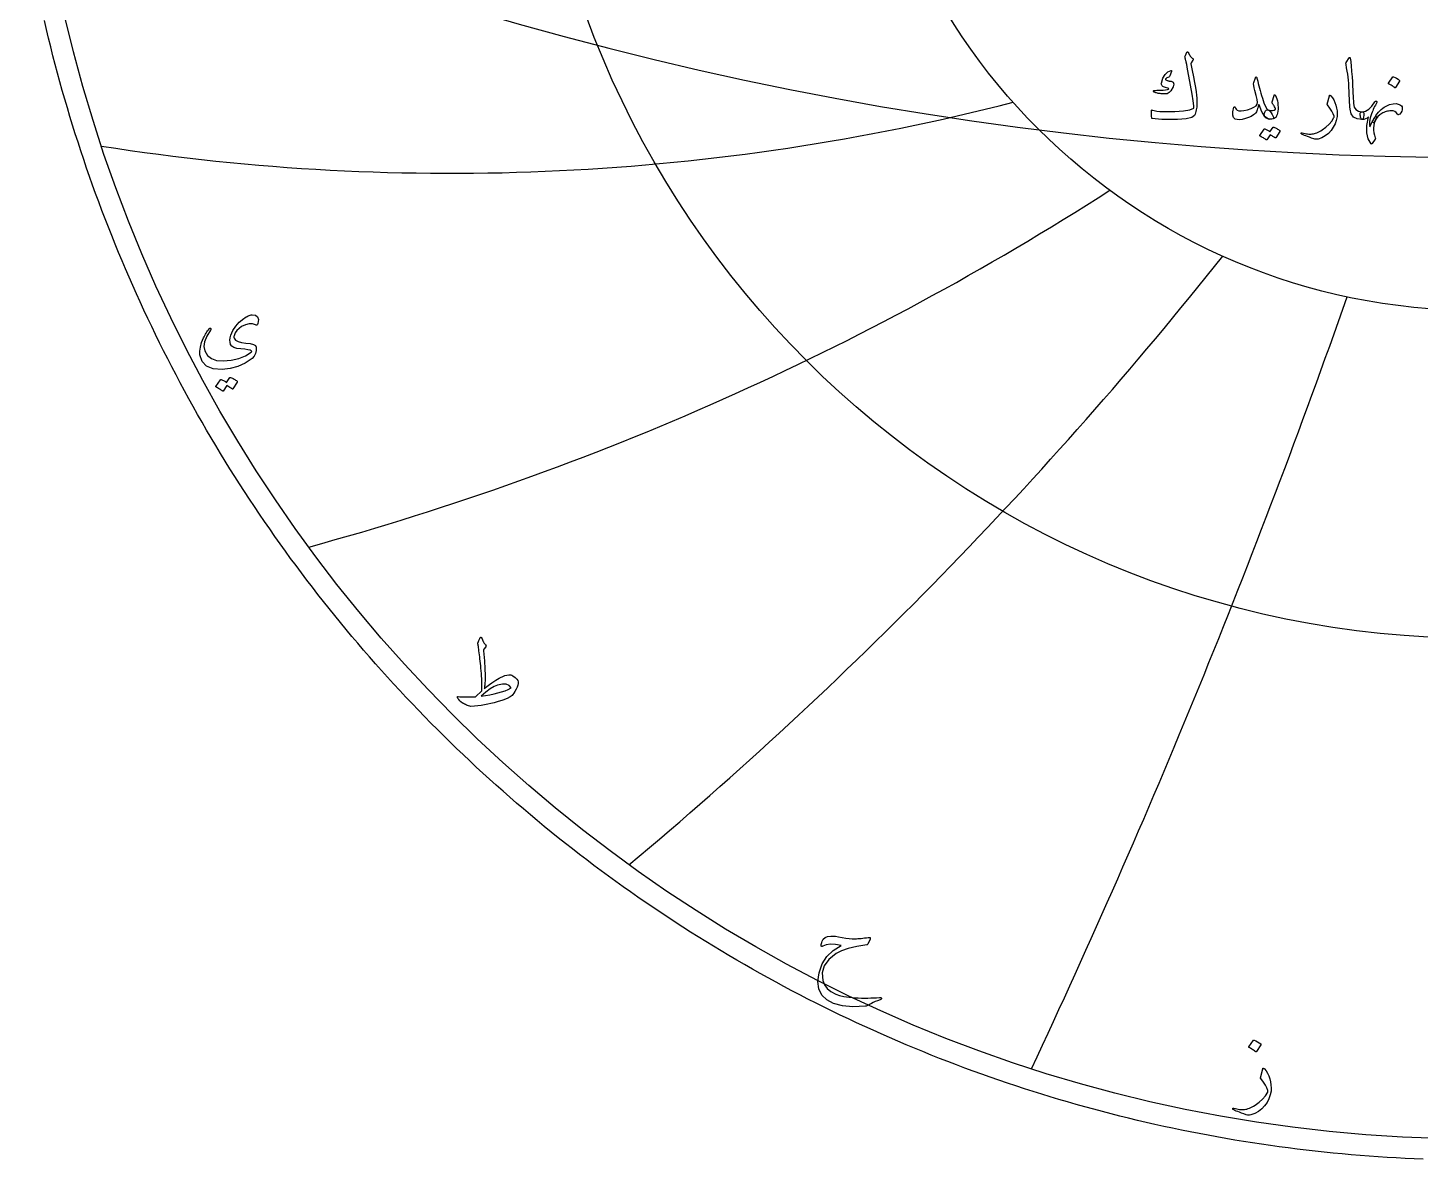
# Model space of a CAD drawing. Header units: millimetres. Extents: x -75 to 75, y -75 to 77.
# Drawn here: x -74.2 to -2.9, y -75.3 to -17.3 of the extents above; entities that cross this region are included whole.
import ezdxf

# ---------------------------------------------------------------- set-up
doc = ezdxf.new("R2010")
doc.units = ezdxf.units.MM
for name, color, linetype in [('CUT_OUTER', 1, 'Continuous'), ('ENGRAVE', 7, 'Continuous'), ('ENGRAVE_FINE', 8, 'Continuous'), ('TEXT', 5, 'Continuous')]:
    doc.layers.add(name, color=color, linetype=linetype)

msp = doc.modelspace()

# ---------------------------------------------------------------- linework, layer by layer
at = {"layer": 'CUT_OUTER'}
msp.add_lwpolyline([(-2.773, -75.2865), (-3.2349, -75.268), (-3.6966, -75.2468), (-4.1583, -75.2227), (-4.6198, -75.1957), (-5.0811, -75.166), (-5.5422, -75.1334), (-6.0031, -75.0979), (-6.4638, -75.0597), (-6.9242, -75.0186), (-7.3844, -74.9747), (-7.8443, -74.928), (-8.3039, -74.8785), (-8.7632, -74.8261), (-9.2221, -74.7709), (-9.6807, -74.7129), (-10.139, -74.6521), (-10.5968, -74.5885), (-11.0543, -74.5221), (-11.5114, -74.4529), (-11.968, -74.3808), (-12.4241, -74.306), (-12.8798, -74.2284), (-13.3351, -74.1479), (-13.7898, -74.0647), (-14.244, -73.9787), (-14.6976, -73.8899), (-15.1507, -73.7983), (-15.6033, -73.704), (-16.0552, -73.6069), (-16.5065, -73.507), (-16.9573, -73.4043), (-17.4073, -73.2989), (-17.8568, -73.1907), (-18.3055, -73.0797), (-18.7536, -72.966), (-19.2009, -72.8496), (-19.6476, -72.7304), (-20.0935, -72.6085), (-20.5386, -72.4838), (-20.983, -72.3564), (-21.4266, -72.2263), (-21.8693, -72.0935), (-22.3113, -71.9579), (-22.7524, -71.8197), (-23.1926, -71.6787), (-23.632, -71.5351), (-24.0705, -71.3887), (-24.5081, -71.2397), (-24.9447, -71.088), (-25.3804, -70.9336), (-25.8152, -70.7765), (-26.249, -70.6168), (-26.6818, -70.4544), (-27.1136, -70.2893), (-27.5444, -70.1217), (-27.9741, -69.9513), (-28.4028, -69.7784), (-28.8304, -69.6028), (-29.2569, -69.4246), (-29.6824, -69.2437), (-30.1067, -69.0603), (-30.5299, -68.8743), (-30.9519, -68.6857), (-31.3728, -68.4944), (-31.7924, -68.3007), (-32.2109, -68.1043), (-32.6282, -67.9054), (-33.0443, -67.7039), (-33.4591, -67.4999), (-33.8726, -67.2933), (-34.2849, -67.0842), (-34.6958, -66.8725), (-35.1055, -66.6584), (-35.5139, -66.4417), (-35.9209, -66.2226), (-36.3265, -66.0009), (-36.7308, -65.7768), (-37.1337, -65.5502), (-37.5352, -65.3211), (-37.9353, -65.0896), (-38.334, -64.8556), (-38.7312, -64.6191), (-39.127, -64.3803), (-39.5213, -64.139), (-39.9141, -63.8953), (-40.3054, -63.6492), (-40.6952, -63.4006), (-41.0834, -63.1498), (-41.4701, -62.8965), (-41.8553, -62.6408), (-42.2388, -62.3828), (-42.6208, -62.1225), (-43.0012, -61.8598), (-43.3799, -61.5948), (-43.7571, -61.3275), (-44.1325, -61.0578), (-44.5064, -60.7859), (-44.8785, -60.5116), (-45.2489, -60.2351), (-45.6177, -59.9564), (-45.9847, -59.6753), (-46.35, -59.392), (-46.7136, -59.1065), (-47.0754, -58.8188), (-47.4354, -58.5288), (-47.7936, -58.2367), (-48.15, -57.9423), (-48.5047, -57.6458), (-48.8575, -57.3471), (-49.2084, -57.0462), (-49.5575, -56.7432), (-49.9047, -56.4381), (-50.2501, -56.1308), (-50.5936, -55.8214), (-50.9351, -55.5099), (-51.2748, -55.1963), (-51.6125, -54.8807), (-51.9483, -54.563), (-52.2821, -54.2432), (-52.6139, -53.9214), (-52.9438, -53.5975), (-53.2717, -53.2717), (-53.5975, -52.9438), (-53.9214, -52.6139), (-54.2432, -52.2821), (-54.563, -51.9483), (-54.8807, -51.6125), (-55.1963, -51.2748), (-55.5099, -50.9351), (-55.8214, -50.5936), (-56.1308, -50.2501), (-56.4381, -49.9047), (-56.7432, -49.5575), (-57.0462, -49.2084), (-57.3471, -48.8575), (-57.6458, -48.5047), (-57.9423, -48.15), (-58.2367, -47.7936), (-58.5288, -47.4354), (-58.8188, -47.0754), (-59.1065, -46.7136), (-59.392, -46.35), (-59.6753, -45.9847), (-59.9564, -45.6177), (-60.2351, -45.2489), (-60.5116, -44.8785), (-60.7859, -44.5064), (-61.0578, -44.1325), (-61.3275, -43.7571), (-61.5948, -43.3799), (-61.8598, -43.0012), (-62.1225, -42.6208), (-62.3828, -42.2388), (-62.6408, -41.8553), (-62.8965, -41.4701), (-63.1498, -41.0834), (-63.4006, -40.6952), (-63.6492, -40.3054), (-63.8953, -39.9141), (-64.139, -39.5213), (-64.3803, -39.127), (-64.6191, -38.7312), (-64.8556, -38.334), (-65.0896, -37.9353), (-65.3211, -37.5352), (-65.5502, -37.1337), (-65.7768, -36.7308), (-66.0009, -36.3265), (-66.2226, -35.9209), (-66.4417, -35.5139), (-66.6584, -35.1055), (-66.8725, -34.6958), (-67.0842, -34.2849), (-67.2933, -33.8726), (-67.4999, -33.4591), (-67.7039, -33.0443), (-67.9054, -32.6282), (-68.1043, -32.2109), (-68.3007, -31.7924), (-68.4944, -31.3728), (-68.6857, -30.9519), (-68.8743, -30.5299), (-69.0603, -30.1067), (-69.2437, -29.6824), (-69.4246, -29.2569), (-69.6028, -28.8304), (-69.7784, -28.4028), (-69.9513, -27.9741), (-70.1217, -27.5444), (-70.2893, -27.1136), (-70.4544, -26.6818), (-70.6168, -26.249), (-70.7765, -25.8152), (-70.9336, -25.3804), (-71.088, -24.9447), (-71.2397, -24.5081), (-71.3887, -24.0705), (-71.5351, -23.632), (-71.6787, -23.1926), (-71.8197, -22.7524), (-71.9579, -22.3113), (-72.0935, -21.8693), (-72.2263, -21.4266), (-72.3564, -20.983), (-72.4838, -20.5386), (-72.6085, -20.0935), (-72.7304, -19.6476), (-72.8496, -19.2009), (-72.966, -18.7536), (-73.0797, -18.3055), (-73.1907, -17.8568), (-73.2989, -17.4073), (-73.4043, -16.9573)], dxfattribs=at)
at = {"layer": 'ENGRAVE'}
for radius in [74.25, 48.6033, 31.8152]:
    msp.add_circle((0, 0), radius, dxfattribs=at)
for centre, radius, start, end in [((-52.5825, 91.0756), 115.8532, 261.118052, 284.397068), ((-98.852, 98.852), 148.0059, 285.273671, 302.732933), ((-181.2125, 104.6231), 214.8167, 309.887656, 321.527164), ((-403.7112, 108.1741), 420.7692, 334.849463, 340.669217)]:
    msp.add_arc(centre, radius, start, end, dxfattribs=at)
at = {"layer": 'ENGRAVE_FINE'}
msp.add_arc((0, 155.6212), 179.5897, 245.733951, 294.266049, dxfattribs=at)
at = {"layer": 'TEXT'}
for points in [[(-14.8025, -18.5967), (-14.7778, -18.6438), (-14.752, -18.6884), (-14.7251, -18.7305), (-14.6971, -18.7702), (-14.6677, -18.8074), (-14.6367, -18.8421), (-14.6041, -18.8743), (-14.5698, -18.9041), (-14.5566, -18.9208), (-14.5522, -18.9403), (-14.5566, -18.9626), (-14.5698, -18.9875), (-14.6488, -19.1193), (-14.6565, -19.1335), (-14.662, -19.1456), (-14.6653, -19.1555), (-14.6664, -19.1632), (-14.5942, -19.5193), (-14.5313, -19.8411), (-14.4778, -20.1285), (-14.4336, -20.3817), (-14.3991, -20.6003), (-14.3744, -20.784), (-14.3595, -20.9329), (-14.3546, -21.047), (-14.3546, -21.2621), (-14.3584, -21.3303), (-14.3656, -21.3988), (-14.376, -21.4676), (-14.3897, -21.5366), (-14.407, -21.6059), (-14.4282, -21.6754), (-14.4531, -21.7453), (-14.4819, -21.8154), (-14.6142, -21.9194), (-14.9057, -21.99), (-15.3563, -22.027), (-15.9661, -22.0306), (-16.1566, -22.024), (-16.3328, -22.013), (-16.4947, -21.9976), (-16.6424, -21.9779), (-16.6558, -21.9721), (-16.6654, -21.9636), (-16.6712, -21.9524), (-16.6731, -21.9384), (-16.6771, -21.8711), (-16.6803, -21.8099), (-16.6826, -21.7548), (-16.6841, -21.7056), (-16.6848, -21.662), (-16.6846, -21.6233), (-16.6837, -21.5895), (-16.6819, -21.5607), (-16.68, -21.5445), (-16.6742, -21.5355), (-16.6646, -21.5336), (-16.6512, -21.5388), (-16.5485, -21.5698), (-16.4162, -21.5926), (-16.2543, -21.6071), (-16.0628, -21.6134), (-15.4905, -21.6132), (-15.0429, -21.586), (-14.7199, -21.5319), (-14.5215, -21.451), (-14.5217, -21.3173), (-14.5489, -21.0744), (-14.603, -20.7223), (-14.6839, -20.261), (-14.7687, -19.7991), (-14.8343, -19.4497), (-14.8807, -19.2128), (-14.9079, -19.0885), (-14.9164, -19.0545), (-14.9243, -19.0227), (-14.9318, -18.993), (-14.9386, -18.9656), (-14.9449, -18.9406), (-14.9507, -18.9184), (-14.9559, -18.8989), (-14.9606, -18.8821), (-14.9683, -18.8456), (-14.9694, -18.8108), (-14.9639, -18.7776), (-14.9518, -18.746), (-14.8684, -18.5792), (-14.8615, -18.5679), (-14.8541, -18.5605), (-14.8461, -18.5569), (-14.8376, -18.5572), (-14.8272, -18.563), (-14.8179, -18.5715), (-14.8096, -18.5827), (-14.8025, -18.5967)], [(-6.5647, -18.869), (-6.5562, -18.8558), (-6.5483, -18.847), (-6.5409, -18.8426), (-6.534, -18.8426), (-6.5236, -18.8484), (-6.5142, -18.8657), (-6.506, -18.8945), (-6.4989, -18.9348), (-6.4626, -19.2628), (-6.433, -19.5661), (-6.41, -19.8446), (-6.3935, -20.0985), (-6.3829, -20.3156), (-6.3732, -20.5102), (-6.3643, -20.6822), (-6.3562, -20.8318), (-6.3492, -20.9589), (-6.3435, -21.0634), (-6.3393, -21.1455), (-6.3364, -21.205), (-6.2974, -21.3834), (-6.2113, -21.5146), (-6.0779, -21.5986), (-5.8973, -21.6354), (-5.8471, -21.6486), (-5.815, -21.6793), (-5.801, -21.7276), (-5.8051, -21.7935), (-5.8257, -21.8972), (-5.8479, -21.9713), (-5.8718, -22.0158), (-5.8973, -22.0306), (-6.1514, -21.9971), (-6.3386, -21.8967), (-6.4588, -21.7292), (-6.512, -21.4949), (-6.5204, -21.3828), (-6.528, -21.2704), (-6.5347, -21.1577), (-6.5406, -21.0448), (-6.5459, -20.9316), (-6.551, -20.8181), (-6.5558, -20.7043), (-6.5603, -20.5903), (-6.5686, -20.3728), (-6.5801, -20.177), (-6.5949, -20.0028), (-6.613, -19.8504), (-6.6344, -19.704), (-6.6591, -19.5479), (-6.6871, -19.3823), (-6.7184, -19.2071), (-6.7225, -19.1755), (-6.7217, -19.1467), (-6.716, -19.1206), (-6.7053, -19.0973)], [(-15.6851, -19.5101), (-15.6769, -19.5112), (-15.6697, -19.5145), (-15.6637, -19.52), (-15.6588, -19.5276), (-15.6571, -19.5345), (-15.6566, -19.5419), (-15.6571, -19.5499), (-15.6588, -19.5584), (-15.751, -19.7911), (-15.7622, -19.8147), (-15.774, -19.8328), (-15.7864, -19.8454), (-15.7993, -19.8526), (-15.8544, -19.8682), (-15.9014, -19.8888), (-15.9401, -19.9143), (-15.9705, -19.9448), (-15.9766, -19.9607), (-15.9683, -19.9777), (-15.9458, -19.9958), (-15.9091, -20.0151), (-15.8845, -20.0236), (-15.8591, -20.0315), (-15.8329, -20.0389), (-15.8059, -20.0458), (-15.7777, -20.0521), (-15.7482, -20.0579), (-15.7174, -20.0631), (-15.6851, -20.0677), (-15.5737, -20.1141), (-15.538, -20.2094), (-15.5781, -20.3534), (-15.6939, -20.5464), (-15.7416, -20.6037), (-15.7883, -20.6485), (-15.8339, -20.6806), (-15.8783, -20.7001), (-15.9272, -20.7102), (-15.9947, -20.7143), (-16.0809, -20.7124), (-16.1857, -20.7045), (-16.2392, -20.6992), (-16.29, -20.6924), (-16.338, -20.6839), (-16.3833, -20.6737), (-16.4258, -20.6627), (-16.4656, -20.6518), (-16.5027, -20.6408), (-16.537, -20.6298), (-16.5581, -20.618), (-16.5732, -20.6046), (-16.5823, -20.5895), (-16.5853, -20.5727), (-16.5825, -20.5554), (-16.5743, -20.5431), (-16.5606, -20.5357), (-16.5414, -20.5332), (-16.4802, -20.5291), (-16.4107, -20.5255), (-16.3331, -20.5225), (-16.2472, -20.52), (-16.0869, -20.5154), (-15.9618, -20.5058), (-15.8717, -20.4912), (-15.8168, -20.4717), (-15.8097, -20.4665), (-15.8059, -20.4597), (-15.8053, -20.4511), (-15.8081, -20.441), (-15.8119, -20.4347), (-15.819, -20.4289), (-15.8295, -20.4237), (-15.8432, -20.419), (-15.9705, -20.3883), (-16.0238, -20.3729), (-16.0693, -20.3532), (-16.1072, -20.329), (-16.1374, -20.3005), (-16.1629, -20.267), (-16.178, -20.2324), (-16.1827, -20.1967), (-16.1769, -20.16), (-16.0968, -19.9119), (-15.9881, -19.7208), (-15.8509, -19.5869), (-15.6851, -19.5101)], [(-11.2676, -19.9492), (-11.2424, -20.0643), (-11.2149, -20.1814), (-11.1853, -20.3003), (-11.1535, -20.4212), (-11.1194, -20.5446), (-11.0832, -20.671), (-11.0448, -20.8004), (-11.0042, -20.9328), (-10.9221, -21.171), (-10.8472, -21.35), (-10.7794, -21.4696), (-10.7187, -21.53), (-10.6658, -21.5659), (-10.6123, -21.6167), (-10.5582, -21.6823), (-10.5036, -21.7627), (-10.452, -21.8623), (-10.4377, -21.9373), (-10.4608, -21.9875), (-10.5211, -22.013), (-10.7163, -21.9933), (-10.8889, -21.8637), (-11.039, -21.6244), (-11.1666, -21.2753), (-11.1694, -21.2695), (-11.1732, -21.2654), (-11.1782, -21.263), (-11.1842, -21.2621), (-11.1886, -21.263), (-11.193, -21.2654), (-11.1974, -21.2695), (-11.2018, -21.2753), (-11.2141, -21.3318), (-11.2292, -21.3917), (-11.2471, -21.4548), (-11.2676, -21.5212), (-11.2901, -21.5841), (-11.3137, -21.6365), (-11.3384, -21.6785), (-11.3642, -21.71), (-11.457, -21.791), (-11.5728, -21.8626), (-11.7117, -21.9249), (-11.8736, -21.9779), (-12.0383, -22.0171), (-12.181, -22.0339), (-12.3017, -22.0281), (-12.4005, -21.9998), (-12.4851, -21.929), (-12.5235, -21.8044), (-12.5158, -21.626), (-12.462, -21.3939), (-12.4568, -21.3862), (-12.4499, -21.3807), (-12.4414, -21.3774), (-12.4313, -21.3763), (-12.4192, -21.3777), (-12.4093, -21.3818), (-12.4016, -21.3887), (-12.3962, -21.3983), (-12.3753, -21.4468), (-12.3522, -21.4872), (-12.327, -21.5193), (-12.2996, -21.5432), (-12.2139, -21.575), (-12.0976, -21.5827), (-11.9505, -21.5662), (-11.7726, -21.5256), (-11.583, -21.4647), (-11.4356, -21.3961), (-11.3305, -21.3198), (-11.2676, -21.2358), (-11.2572, -21.1507), (-11.2742, -21.0053), (-11.3187, -20.7994), (-11.3906, -20.5332), (-11.4252, -20.393), (-11.4455, -20.2796), (-11.4515, -20.1932), (-11.4433, -20.1336), (-11.3599, -19.8965), (-11.3508, -19.8715), (-11.3412, -19.8537), (-11.331, -19.843), (-11.3203, -19.8394), (-11.3072, -19.8463), (-11.294, -19.8669), (-11.2808, -19.9012), (-11.2676, -19.9492)], [(-4.3297, -19.8438), (-4.3242, -19.8383), (-4.3165, -19.835), (-4.3066, -19.8339), (-4.2945, -19.835), (-4.2092, -19.8696), (-4.1288, -19.9119), (-4.0533, -19.9618), (-3.9828, -20.0194), (-3.9759, -20.0282), (-3.9729, -20.037), (-3.9737, -20.0458), (-3.9784, -20.0546), (-4.1847, -20.3883), (-4.1924, -20.3963), (-4.2023, -20.3982), (-4.2144, -20.3941), (-4.2287, -20.3839), (-4.241, -20.3751), (-4.2605, -20.362), (-4.2871, -20.3444), (-4.3209, -20.3224), (-4.3623, -20.2961), (-4.412, -20.2653), (-4.4699, -20.2302), (-4.536, -20.1907), (-4.5448, -20.1841), (-4.5492, -20.1775), (-4.5492, -20.1709), (-4.5448, -20.1644)], [(-10.3806, -21.3675), (-10.4064, -21.3244), (-10.4311, -21.2874), (-10.4547, -21.2564), (-10.4772, -21.2314), (-10.4934, -21.21), (-10.5025, -21.1853), (-10.5044, -21.1573), (-10.4992, -21.126), (-10.407, -20.7923), (-10.3941, -20.7632), (-10.3773, -20.755), (-10.3568, -20.7676), (-10.3323, -20.8011), (-10.2956, -20.8721), (-10.2643, -20.958), (-10.2385, -21.0588), (-10.2182, -21.1743), (-10.2064, -21.2852), (-10.2017, -21.3939), (-10.2042, -21.5004), (-10.2138, -21.6046), (-10.2294, -21.6955), (-10.25, -21.7748), (-10.2755, -21.8426), (-10.306, -21.8988), (-10.3436, -21.9406), (-10.3949, -21.9735), (-10.4599, -21.9976), (-10.5387, -22.013), (-10.6194, -22.016), (-10.6946, -22.0031), (-10.7643, -21.9743), (-10.8285, -21.9296), (-10.8782, -21.8728), (-10.9043, -21.8077), (-10.9067, -21.7345), (-10.8856, -21.6529), (-10.8519, -21.5863), (-10.8121, -21.5443), (-10.7662, -21.527), (-10.7144, -21.5344), (-10.5947, -21.5632), (-10.4904, -21.5662), (-10.4015, -21.5434), (-10.3279, -21.4949), (-10.3263, -21.482), (-10.3345, -21.4564), (-10.3526, -21.4183), (-10.3806, -21.3675)], [(-7.5747, -20.8055), (-7.5722, -20.7975), (-7.5692, -20.7912), (-7.5656, -20.7865), (-7.5615, -20.7835), (-7.5492, -20.7824), (-7.5341, -20.7879), (-7.5162, -20.8), (-7.4957, -20.8186), (-7.4155, -20.9139), (-7.3464, -21.0239), (-7.2882, -21.1488), (-7.241, -21.2885), (-7.2042, -21.4389), (-7.1817, -21.5871), (-7.1735, -21.7331), (-7.1795, -21.8769), (-7.2185, -22.0663), (-7.2827, -22.2479), (-7.3722, -22.4219), (-7.4869, -22.5883), (-7.6241, -22.7389), (-7.7811, -22.8616), (-7.9578, -22.9563), (-8.1543, -23.023), (-8.207, -23.0342), (-8.2597, -23.0372), (-8.3124, -23.032), (-8.3651, -23.0186), (-8.4865, -22.9762), (-8.5962, -22.9368), (-8.694, -22.9004), (-8.7801, -22.8671), (-8.854, -22.8368), (-8.9156, -22.8095), (-8.9649, -22.7852), (-9.0018, -22.7639), (-9.0095, -22.7573), (-9.015, -22.7507), (-9.0183, -22.7441), (-9.0194, -22.7376), (-9.0186, -22.729), (-9.0161, -22.7211), (-9.012, -22.7137), (-9.0062, -22.7068), (-8.9988, -22.7016), (-8.9897, -22.6991), (-8.979, -22.6994), (-8.9667, -22.7024), (-8.8915, -22.7226), (-8.8196, -22.7392), (-8.751, -22.7522), (-8.6857, -22.7617), (-8.6231, -22.7676), (-8.5627, -22.7699), (-8.5045, -22.7687), (-8.4485, -22.7639), (-8.3927, -22.755), (-8.3349, -22.7414), (-8.2752, -22.7231), (-8.2136, -22.7002), (-8.1501, -22.6724), (-8.0846, -22.6393), (-8.0172, -22.601), (-7.9479, -22.5575), (-7.7534, -22.4175), (-7.5868, -22.2655), (-7.4482, -22.1014), (-7.3376, -21.9252), (-7.3304, -21.9109), (-7.3266, -21.8945), (-7.326, -21.8758), (-7.3288, -21.8549), (-7.3749, -21.7317), (-7.4474, -21.5948), (-7.5462, -21.4441), (-7.6713, -21.2797), (-7.6768, -21.2693), (-7.6801, -21.2599), (-7.6812, -21.2517), (-7.6801, -21.2446)], [(-5.1947, -21.9955), (-5.243, -22.0992), (-5.2781, -22.2084), (-5.3001, -22.3231), (-5.3089, -22.4433), (-5.305, -22.5685), (-5.2891, -22.698), (-5.2611, -22.832), (-5.2211, -22.9703), (-5.2161, -22.9887), (-5.2145, -23.0043), (-5.2161, -23.0172), (-5.2211, -23.0274), (-5.3791, -23.2513), (-5.3937, -23.2675), (-5.4066, -23.2766), (-5.4178, -23.2785), (-5.4274, -23.2733), (-5.5778, -23.0156), (-5.6514, -22.6991), (-5.6481, -22.324), (-5.568, -21.8901), (-5.6445, -21.9515), (-5.7249, -21.9955), (-5.8092, -22.0218), (-5.8973, -22.0306), (-5.9162, -22.0248), (-5.9335, -22.0075), (-5.9492, -21.9787), (-5.9632, -21.9384), (-5.9711, -21.9141), (-5.9774, -21.8895), (-5.9821, -21.8647), (-5.9851, -21.8396), (-5.9873, -21.8145), (-5.9895, -21.7896), (-5.9917, -21.7651), (-5.9939, -21.7408), (-5.9911, -21.6963), (-5.9741, -21.6639), (-5.9428, -21.6436), (-5.8973, -21.6354), (-5.7181, -21.5953), (-5.5493, -21.4971), (-5.3909, -21.3406), (-5.243, -21.126), (-5.223, -21.0988), (-5.2024, -21.0832), (-5.1813, -21.0791), (-5.1596, -21.0865), (-5.1437, -21.1005), (-5.1354, -21.1161), (-5.1349, -21.1334), (-5.142, -21.1524), (-5.1808, -21.221), (-5.2183, -21.2907), (-5.2544, -21.3615), (-5.2891, -21.4334), (-5.3225, -21.5064), (-5.3544, -21.5805), (-5.385, -21.6557), (-5.4143, -21.732), (-5.479, -21.9397), (-5.5153, -22.1195), (-5.5229, -22.2713), (-5.5021, -22.395), (-5.5002, -22.3989), (-5.4988, -22.4016), (-5.498, -22.4033), (-5.4977, -22.4038), (-5.4974, -22.4033), (-5.4966, -22.4016), (-5.4952, -22.3989), (-5.4933, -22.395), (-5.4665, -22.3321), (-5.439, -22.2704), (-5.4106, -22.2102), (-5.3813, -22.1513), (-5.351, -22.0936), (-5.3193, -22.0366), (-5.2862, -21.9805), (-5.2518, -21.9252), (-5.2268, -21.8868), (-5.2046, -21.8637), (-5.1851, -21.856), (-5.1684, -21.8637), (-5.1601, -21.8802), (-5.1618, -21.9076), (-5.1733, -21.9461), (-5.1947, -21.9955)], [(-4.0881, -21.7583), (-4.145, -21.6694), (-4.2188, -21.609), (-4.3096, -21.5772), (-4.4175, -21.5739), (-4.4787, -21.5817), (-4.5393, -21.592), (-4.5994, -21.6048), (-4.659, -21.62), (-4.718, -21.6383), (-4.7765, -21.6601), (-4.8344, -21.6855), (-4.8917, -21.7144), (-4.99, -21.7803), (-5.0827, -21.8725), (-5.17, -21.9911), (-5.2518, -22.136), (-5.2751, -22.1686), (-5.2968, -22.1876), (-5.3168, -22.1928), (-5.3352, -22.1843), (-5.3506, -22.1673), (-5.3572, -22.1469), (-5.355, -22.1233), (-5.344, -22.0964), (-5.3273, -22.061), (-5.3122, -22.0295), (-5.2987, -22.0018), (-5.2869, -21.9779), (-5.2765, -21.9576), (-5.2672, -21.9406), (-5.2589, -21.9268), (-5.2518, -21.9164), (-5.1873, -21.8193), (-5.1212, -21.7298), (-5.0534, -21.648), (-4.9839, -21.5739), (-4.9129, -21.5072), (-4.8401, -21.4477), (-4.7657, -21.3952), (-4.6897, -21.35), (-4.4946, -21.2613), (-4.3132, -21.2149), (-4.1455, -21.2108), (-3.9915, -21.249), (-3.9259, -21.2822), (-3.8785, -21.3247), (-3.8491, -21.3766), (-3.8378, -21.4378), (-3.8444, -21.5212), (-3.8686, -21.6003), (-3.9103, -21.6749), (-3.9696, -21.7452), (-4.0083, -21.7756), (-4.0409, -21.788), (-4.0676, -21.7822), (-4.0881, -21.7583)], [(-10.4597, -22.4214), (-10.4542, -22.4159), (-10.4465, -22.4126), (-10.4366, -22.4115), (-10.4245, -22.4126), (-10.3813, -22.4288), (-10.3395, -22.4466), (-10.299, -22.4661), (-10.2599, -22.4873), (-10.2219, -22.5103), (-10.1847, -22.5356), (-10.1483, -22.563), (-10.1128, -22.5926), (-10.1059, -22.6017), (-10.1029, -22.6113), (-10.1037, -22.6215), (-10.1084, -22.6322), (-10.3192, -22.9659), (-10.3249, -22.9703), (-10.3334, -22.9703), (-10.3447, -22.9659), (-10.3587, -22.9571), (-10.3683, -22.949), (-10.3839, -22.9379), (-10.4056, -22.9238), (-10.4333, -22.9066), (-10.4674, -22.8862), (-10.508, -22.8622), (-10.5552, -22.8346), (-10.609, -22.8034), (-10.7758, -23.0625), (-10.7835, -23.0705), (-10.7934, -23.0724), (-10.8055, -23.0683), (-10.8197, -23.0581), (-10.8321, -23.0493), (-10.8516, -23.0362), (-10.8782, -23.0186), (-10.912, -22.9966), (-10.9534, -22.9703), (-11.0031, -22.9395), (-11.061, -22.9044), (-11.1271, -22.8649), (-11.134, -22.8583), (-11.137, -22.8517), (-11.1362, -22.8451), (-11.1315, -22.8385), (-10.9163, -22.518), (-10.9109, -22.5125), (-10.9032, -22.5092), (-10.8933, -22.5081), (-10.8812, -22.5092), (-10.8444, -22.5212), (-10.8088, -22.535), (-10.7742, -22.5508), (-10.7407, -22.5685), (-10.7083, -22.5878), (-10.677, -22.6086), (-10.6468, -22.6307), (-10.6177, -22.6541)], [(-62.5875, -32.5466), (-62.7392, -32.4959), (-62.9084, -32.4939), (-63.0952, -32.5404), (-63.2995, -32.6356), (-63.4292, -32.7263), (-63.5372, -32.8346), (-63.6236, -32.9605), (-63.6883, -33.1039), (-63.6947, -33.1326), (-63.6953, -33.1625), (-63.69, -33.1935), (-63.6789, -33.2257), (-63.6045, -33.3258), (-63.4798, -33.4014), (-63.3048, -33.4523), (-63.0793, -33.4787), (-62.8569, -33.5024), (-62.6953, -33.5454), (-62.5946, -33.6077), (-62.5548, -33.6894), (-62.5504, -33.8604), (-62.584, -34.0126), (-62.6557, -34.1461), (-62.7655, -34.2609), (-63.1142, -34.4989), (-63.4857, -34.6742), (-63.88, -34.7869), (-64.2972, -34.837), (-64.7527, -34.8054), (-65.0934, -34.6684), (-65.3194, -34.426), (-65.4307, -34.0782), (-65.4371, -33.8873), (-65.4096, -33.6801), (-65.3481, -33.4564), (-65.2527, -33.2164), (-65.2194, -33.1496), (-65.1853, -33.0852), (-65.1504, -33.0231), (-65.1145, -32.9634), (-65.0775, -32.9058), (-65.039, -32.8498), (-64.999, -32.7957), (-64.9576, -32.7433), (-64.9353, -32.7216), (-64.9154, -32.7128), (-64.8979, -32.7169), (-64.8826, -32.7339), (-64.8741, -32.755), (-64.8721, -32.7761), (-64.8765, -32.7971), (-64.8873, -32.8182), (-65.0799, -33.1285), (-65.1941, -33.4084), (-65.2298, -33.6578), (-65.1871, -33.8768), (-65.0495, -34.1075), (-64.8475, -34.2702), (-64.5811, -34.3651), (-64.2503, -34.392), (-63.8264, -34.3583), (-63.4447, -34.2714), (-63.1051, -34.1312), (-62.8077, -33.9377), (-62.7898, -33.9213), (-62.7831, -33.9049), (-62.7875, -33.8885), (-62.803, -33.8721), (-62.8659, -33.8417), (-62.9751, -33.8159), (-63.1306, -33.7948), (-63.3323, -33.7784), (-63.5375, -33.7532), (-63.6941, -33.7058), (-63.8021, -33.6361), (-63.8616, -33.5442), (-63.8891, -33.4362), (-63.8967, -33.3229), (-63.8844, -33.2044), (-63.8522, -33.0805), (-63.7477, -32.8373), (-63.6028, -32.6133), (-63.4175, -32.4087), (-63.1918, -32.2234), (-63.1317, -32.1795), (-63.0735, -32.1414), (-63.017, -32.1092), (-62.9623, -32.0829), (-62.9096, -32.0621), (-62.8592, -32.0466), (-62.8112, -32.0363), (-62.7655, -32.0313), (-62.587, -32.048), (-62.4775, -32.1262), (-62.4371, -32.2658), (-62.4658, -32.4669), (-62.4874, -32.5211), (-62.5149, -32.5524), (-62.5483, -32.5609), (-62.5875, -32.5466)], [(-63.899, -35.2492), (-63.8932, -35.2433), (-63.885, -35.2398), (-63.8744, -35.2386), (-63.8616, -35.2398), (-63.8154, -35.2571), (-63.7708, -35.2761), (-63.7276, -35.2969), (-63.6859, -35.3194), (-63.6454, -35.344), (-63.6057, -35.3709), (-63.5669, -35.4002), (-63.529, -35.4318), (-63.5217, -35.4415), (-63.5185, -35.4517), (-63.5193, -35.4626), (-63.5243, -35.474), (-63.7491, -35.83), (-63.7553, -35.8346), (-63.7644, -35.8346), (-63.7764, -35.83), (-63.7913, -35.8206), (-63.8015, -35.8119), (-63.8182, -35.8001), (-63.8414, -35.785), (-63.8709, -35.7667), (-63.9072, -35.7449), (-63.9505, -35.7193), (-64.0009, -35.6899), (-64.0583, -35.6567), (-64.2363, -35.933), (-64.2445, -35.9415), (-64.255, -35.9435), (-64.2679, -35.9391), (-64.2831, -35.9283), (-64.2963, -35.9189), (-64.3171, -35.9049), (-64.3455, -35.8862), (-64.3815, -35.8627), (-64.4257, -35.8346), (-64.4787, -35.8019), (-64.5404, -35.7644), (-64.611, -35.7222), (-64.6183, -35.7152), (-64.6215, -35.7082), (-64.6206, -35.7011), (-64.6157, -35.6941), (-64.3861, -35.3522), (-64.3803, -35.3463), (-64.3721, -35.3428), (-64.3616, -35.3417), (-64.3487, -35.3428), (-64.3094, -35.3556), (-64.2714, -35.3703), (-64.2345, -35.3872), (-64.1988, -35.4061), (-64.1642, -35.4267), (-64.1309, -35.4488), (-64.0987, -35.4724), (-64.0676, -35.4974)], [(-51.1882, -48.8109), (-51.1659, -48.7599), (-51.146, -48.7149), (-51.1285, -48.6756), (-51.1133, -48.6423), (-51.1007, -48.615), (-51.091, -48.5942), (-51.0843, -48.5799), (-51.0805, -48.572), (-51.0726, -48.5618), (-51.0629, -48.5544), (-51.0515, -48.55), (-51.0383, -48.5486), (-51.0275, -48.5503), (-51.0184, -48.5556), (-51.0111, -48.5644), (-51.0055, -48.5767), (-50.9809, -48.6364), (-50.9587, -48.6891), (-50.9388, -48.7348), (-50.9212, -48.7734), (-50.9111, -48.7904), (-50.8996, -48.8085), (-50.8865, -48.8279), (-50.872, -48.8483), (-50.8558, -48.87), (-50.8375, -48.8928), (-50.8171, -48.9168), (-50.7948, -48.942), (-50.7807, -48.9675), (-50.776, -48.9924), (-50.7807, -49.0167), (-50.7948, -49.0404), (-50.8837, -49.1575), (-50.8957, -49.1765), (-50.9037, -49.1961), (-50.9075, -49.2163), (-50.9072, -49.2371), (-50.8615, -49.7526), (-50.8322, -50.1704), (-50.8193, -50.4903), (-50.8229, -50.7125), (-50.8277, -50.7955), (-50.8328, -50.8712), (-50.8382, -50.9395), (-50.8439, -51.0006), (-50.8499, -51.0546), (-50.8562, -51.1019), (-50.8628, -51.1424), (-50.8697, -51.1762), (-50.7296, -51.0691), (-50.5998, -50.9725), (-50.4802, -50.8864), (-50.3709, -50.8109), (-50.2721, -50.7456), (-50.1841, -50.6903), (-50.107, -50.6449), (-50.0406, -50.6095), (-49.9227, -50.5568), (-49.8123, -50.5158), (-49.7096, -50.4865), (-49.6144, -50.469), (-49.5641, -50.4675), (-49.5114, -50.4772), (-49.4563, -50.4979), (-49.399, -50.5299), (-49.2854, -50.6104), (-49.2022, -50.6879), (-49.1495, -50.7626), (-49.1273, -50.8343), (-49.1288, -50.9142), (-49.1472, -51.0041), (-49.1826, -51.1039), (-49.235, -51.2137), (-49.2936, -51.3217), (-49.3474, -51.4116), (-49.3966, -51.4833), (-49.4411, -51.5369), (-49.5324, -51.6045), (-49.6894, -51.6809), (-49.9118, -51.7661), (-50.1999, -51.8601), (-50.3605, -51.9066), (-50.5237, -51.9479), (-50.6895, -51.9839), (-50.858, -52.0146), (-51.0285, -52.0404), (-51.2005, -52.0615), (-51.3739, -52.0779), (-51.5489, -52.0896), (-51.6128, -52.0767), (-51.6736, -52.0615), (-51.7311, -52.0439), (-51.7854, -52.024), (-51.8371, -52.0018), (-51.8867, -51.9772), (-51.9342, -51.9502), (-51.9798, -51.921), (-52.0597, -51.8624), (-52.1261, -51.8039), (-52.1791, -51.7453), (-52.2186, -51.6868), (-52.2403, -51.6382), (-52.2444, -51.6048), (-52.2309, -51.5867), (-52.1999, -51.5837), (-52.1122, -51.5941), (-52.0178, -51.6019), (-51.9167, -51.607), (-51.8088, -51.6095), (-51.6942, -51.6093), (-51.5729, -51.6066), (-51.4448, -51.6011), (-51.31, -51.5931), (-51.0008, -51.2886), (-50.9951, -51.1663), (-50.9921, -51.0427), (-50.9916, -50.918), (-50.9938, -50.7922), (-50.9984, -50.6648), (-51.0049, -50.5357), (-51.0136, -50.4049), (-51.0243, -50.2722), (-51.0363, -50.1409), (-51.0489, -50.014), (-51.062, -49.8915), (-51.0758, -49.7734), (-51.0895, -49.6594), (-51.1027, -49.5492), (-51.1153, -49.4428), (-51.1273, -49.3402), (-51.1386, -49.2452), (-51.149, -49.1616), (-51.1585, -49.0894), (-51.1671, -49.0287), (-51.1749, -48.9791), (-51.1818, -48.9403), (-51.1878, -48.9123), (-51.1929, -48.8952), (-51.1961, -48.8759), (-51.1964, -48.8554), (-51.1938, -48.8337), (-51.1882, -48.8109)], [(-50.1858, -51.0029), (-50.3671, -51.0782), (-50.5688, -51.1961), (-50.7909, -51.3569), (-51.0336, -51.5603), (-50.7984, -51.5312), (-50.5752, -51.4953), (-50.364, -51.4527), (-50.1648, -51.4034), (-49.9779, -51.3479), (-49.8035, -51.2869), (-49.6418, -51.2203), (-49.4926, -51.1481), (-49.5939, -51.0231), (-49.7432, -50.9573), (-49.9405, -50.9505), (-50.1858, -51.0029)], [(-31.1035, -64.0116), (-31.216, -64.2645), (-31.2262, -64.2812), (-31.2382, -64.2938), (-31.252, -64.3023), (-31.2675, -64.3067), (-31.7871, -64.3886), (-32.2218, -64.4893), (-32.5716, -64.6088), (-32.8366, -64.7469), (-33.2081, -65.0499), (-33.4467, -65.3828), (-33.5523, -65.7455), (-33.5251, -66.138), (-33.4426, -66.3506), (-33.3026, -66.5385), (-33.1053, -66.7019), (-32.8506, -66.8406), (-32.6718, -66.9027), (-32.449, -66.953), (-32.1823, -66.9917), (-31.8717, -67.0186), (-31.7066, -67.0265), (-31.5438, -67.0315), (-31.3834, -67.0335), (-31.2253, -67.0327), (-31.0702, -67.0292), (-30.9185, -67.0233), (-30.7704, -67.0151), (-30.6258, -67.0046), (-30.5918, -67.0022), (-30.5649, -67.0046), (-30.545, -67.0116), (-30.5321, -67.0233), (-30.5251, -67.0376), (-30.5227, -67.0526), (-30.5251, -67.0681), (-30.5321, -67.0842), (-30.5372, -67.0928), (-30.5432, -67.1), (-30.5501, -67.1057), (-30.5579, -67.11), (-30.5662, -67.1136), (-30.5749, -67.1176), (-30.5838, -67.1218), (-30.593, -67.1263), (-30.728, -67.1694), (-30.8471, -67.2142), (-30.9504, -67.2607), (-31.038, -67.309), (-31.094, -67.3439), (-31.1451, -67.3734), (-31.1912, -67.3977), (-31.2324, -67.4167), (-31.2679, -67.4314), (-31.2973, -67.4425), (-31.3206, -67.4501), (-31.3377, -67.4542), (-31.9783, -67.4779), (-32.5228, -67.432), (-32.9712, -67.3163), (-33.3237, -67.131), (-33.5784, -66.8769), (-33.7289, -66.5596), (-33.7751, -66.179), (-33.7171, -65.7352), (-33.5638, -65.2882), (-33.3237, -64.9074), (-32.997, -64.5927), (-32.5837, -64.3441), (-32.8764, -64.2882), (-33.1317, -64.275), (-33.3495, -64.3046), (-33.5298, -64.3769), (-33.5456, -64.3828), (-33.5602, -64.3863), (-33.5737, -64.3875), (-33.586, -64.3863), (-33.5962, -64.3825), (-33.6036, -64.3757), (-33.608, -64.3661), (-33.6094, -64.3535), (-33.603, -64.2952), (-33.593, -64.2376), (-33.5796, -64.1805), (-33.5626, -64.124), (-33.5029, -64.0142), (-33.408, -63.9331), (-33.278, -63.8807), (-33.1129, -63.857), (-33.0084, -63.8579), (-32.8776, -63.8699), (-32.7204, -63.893), (-32.5368, -63.9273), (-32.3474, -63.9615), (-32.1726, -63.9846), (-32.0125, -63.9966), (-31.867, -63.9975), (-31.7971, -63.9944), (-31.723, -63.9899), (-31.6448, -63.9839), (-31.5626, -63.9764), (-31.4762, -63.9672), (-31.3858, -63.956), (-31.2912, -63.9426), (-31.1925, -63.9273), (-31.136, -63.9255), (-31.1024, -63.939), (-31.0915, -63.9677), (-31.1035, -64.0116)], [(-11.462, -69.1964), (-11.4561, -69.1905), (-11.4479, -69.187), (-11.4374, -69.1858), (-11.4245, -69.187), (-11.3335, -69.2239), (-11.2477, -69.269), (-11.1672, -69.3222), (-11.092, -69.3837), (-11.0846, -69.3931), (-11.0814, -69.4024), (-11.0823, -69.4118), (-11.0873, -69.4212), (-11.3074, -69.7772), (-11.3156, -69.7856), (-11.3262, -69.7877), (-11.339, -69.7833), (-11.3543, -69.7725), (-11.3674, -69.7631), (-11.3882, -69.7491), (-11.4166, -69.7303), (-11.4526, -69.7069), (-11.4968, -69.6788), (-11.5498, -69.646), (-11.6116, -69.6085), (-11.6821, -69.5664), (-11.6915, -69.5594), (-11.6962, -69.5523), (-11.6962, -69.5453), (-11.6915, -69.5383)], [(-10.9842, -70.653), (-10.9816, -70.6445), (-10.9784, -70.6378), (-10.9746, -70.6328), (-10.9702, -70.6296), (-10.957, -70.6284), (-10.9409, -70.6343), (-10.9219, -70.6472), (-10.8999, -70.6671), (-10.8144, -70.7687), (-10.7407, -70.8861), (-10.6786, -71.0193), (-10.6283, -71.1683), (-10.589, -71.3287), (-10.565, -71.4868), (-10.5562, -71.6425), (-10.5627, -71.7959), (-10.6043, -71.9979), (-10.6728, -72.1917), (-10.7682, -72.3773), (-10.8906, -72.5547), (-11.0369, -72.7154), (-11.2044, -72.8463), (-11.3929, -72.9473), (-11.6025, -73.0184), (-11.6587, -73.0304), (-11.7149, -73.0336), (-11.7711, -73.0281), (-11.8273, -73.0137), (-11.9569, -72.9685), (-12.0738, -72.9265), (-12.1782, -72.8877), (-12.27, -72.8521), (-12.3488, -72.8198), (-12.4146, -72.7906), (-12.4671, -72.7647), (-12.5065, -72.742), (-12.5147, -72.735), (-12.5205, -72.728), (-12.5241, -72.721), (-12.5252, -72.7139), (-12.5243, -72.7049), (-12.5217, -72.6964), (-12.5173, -72.6885), (-12.5112, -72.6812), (-12.5033, -72.6756), (-12.4936, -72.673), (-12.4822, -72.6732), (-12.469, -72.6765), (-12.3888, -72.698), (-12.3121, -72.7157), (-12.2389, -72.7296), (-12.1692, -72.7397), (-12.1025, -72.746), (-12.0381, -72.7485), (-11.976, -72.7472), (-11.9163, -72.742), (-11.8567, -72.7325), (-11.7951, -72.718), (-11.7315, -72.6986), (-11.6657, -72.6741), (-11.598, -72.6444), (-11.5281, -72.6091), (-11.4563, -72.5683), (-11.3824, -72.5219), (-11.1748, -72.3726), (-10.9971, -72.2104), (-10.8493, -72.0354), (-10.7313, -71.8474), (-10.7237, -71.8322), (-10.7196, -71.8146), (-10.719, -71.7947), (-10.7219, -71.7725), (-10.7711, -71.641), (-10.8484, -71.495), (-10.9538, -71.3342), (-11.0873, -71.1589), (-11.0931, -71.1478), (-11.0966, -71.1378), (-11.0978, -71.129), (-11.0966, -71.1214)]]:
    msp.add_lwpolyline(points, close=True, dxfattribs=at)

doc.saveas('drawing.dxf')
